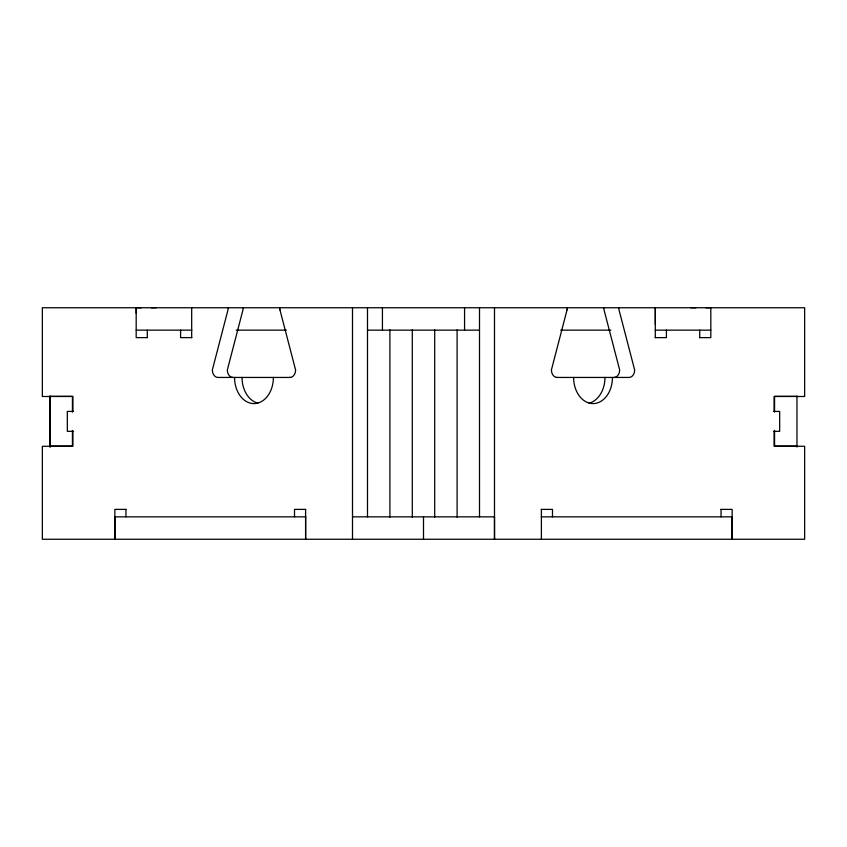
<?xml version="1.0" encoding="UTF-8"?>
<svg xmlns="http://www.w3.org/2000/svg" width="847" height="847" viewBox="0 0 847 847"><rect width="100%" height="100%" fill="white"/><g stroke="black" fill="none" stroke-linecap="round" stroke-linejoin="round"><path stroke-width="1.27" d="M72.874 411.42L72.874 396.491L42.35 396.491L42.35 307.747L804.65 307.747L804.65 396.491L774.126 396.491L774.126 411.42M305.608 509.386L305.608 539.253L305.608 516.85M494.5 307.747L494.5 539.253L494.5 516.85L352.5 516.85M655.313 324.549L655.313 307.747L655.313 337.625M774.126 431.335L774.126 446.274L804.65 446.274L804.65 539.253L42.35 539.253L42.35 446.274L72.874 446.274L72.874 431.335M551.408 369.98L567.045 309.886M147.431 337.625L136.187 337.625L136.187 307.747L141.195 307.747M151.179 307.747L156.176 307.747M690.824 307.747L695.821 307.747M705.816 307.747L710.813 307.747L710.813 337.625L699.569 337.625M136.198 330.15L191.835 330.15M236.197 330.15L286.36 330.15M367.492 330.15L479.508 330.15M560.64 330.15L610.835 330.15M655.165 330.15L710.813 330.15M191.835 337.625L180.591 337.625L180.591 330.15M655.165 337.625L666.409 337.625L666.409 330.15M290.606 377.444L217.891 377.444A7.464 5.548 -90 0 1 212.343 369.98L227.981 309.886A7.475 5.558 90 0 0 228.214 307.747M556.394 377.444L629.109 377.444A7.464 5.548 90 0 0 634.657 369.98L619.019 309.886A7.475 5.558 -90 0 1 618.786 307.747M50.037 396.343L72.44 396.343L72.44 412.066M796.963 396.343L774.56 396.343L774.56 412.066M73.573 411.42L67.326 411.42L67.326 431.335L73.573 431.335M773.427 411.42L779.674 411.42L779.674 431.335L773.427 431.335M50.037 446.125L72.44 446.125L72.44 430.403M796.963 446.125L774.56 446.125L774.56 430.403M126.097 509.386L114.853 509.386L114.853 539.253L114.853 516.85L305.756 516.85M305.756 509.386L294.512 509.386L294.512 516.85M541.244 509.386L552.488 509.386L552.488 516.85M720.903 509.386L732.147 509.386L732.147 539.253L732.147 516.85L541.244 516.85M279.955 309.886L295.592 369.98M136.187 307.747L136.198 313.348M796.963 396.068L796.963 447.089M721.051 509.386L721.051 516.85M699.707 330.15L699.707 337.625M541.392 509.386L541.392 539.253M479.508 307.747L479.508 516.85M464.569 307.747L464.569 330.15M457.105 329.832L457.105 517.178M434.702 329.832L434.702 517.178M423.5 516.85L423.5 539.253M412.298 329.832L412.298 517.178M389.895 329.832L389.895 517.178M382.431 307.747L382.431 330.15M367.492 307.747L367.492 516.85M352.5 307.747L352.5 539.253M191.687 307.747L191.687 337.625M147.293 330.15L147.293 337.625M125.949 509.386L125.949 516.85M50.111 396.28L50.111 446.835M50.037 396.068L50.037 447.089M567.257 307.747A7.464 5.537 -90 0 1 567.024 309.875M556.955 377.444A7.464 5.548 90 0 1 551.408 369.98M614.117 377.444A7.464 5.548 -90 0 0 619.665 369.98L604.038 309.886A7.464 5.548 90 0 1 603.795 307.747M612.455 377.444A26.141 19.428 90 0 1 593.038 403.585A26.141 19.428 90 0 1 573.61 377.444M604.97 377.444A26.141 19.428 90 0 1 589.067 403.151M279.976 309.875A7.464 5.537 90 0 1 279.743 307.747M295.592 369.98A7.464 5.548 -90 0 1 290.045 377.444M232.883 377.444A7.464 5.548 90 0 1 227.335 369.98L242.962 309.886A7.464 5.548 -90 0 0 243.205 307.747M273.39 377.444A26.141 19.428 -90 0 1 253.962 403.585A26.141 19.428 -90 0 1 234.545 377.444M257.933 403.151A26.141 19.428 -90 0 1 242.03 377.444"/></g></svg>
